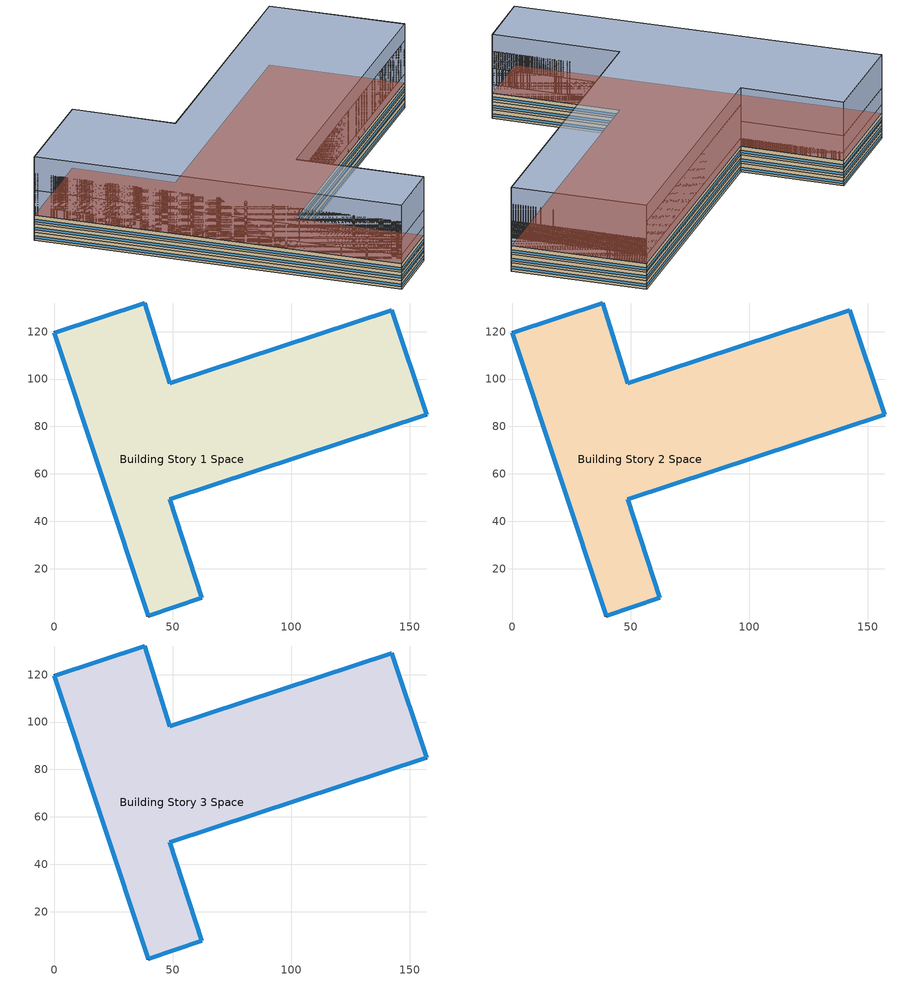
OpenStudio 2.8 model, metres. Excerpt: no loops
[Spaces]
Building Story 1 Space
 floor ground: 48.67,98.21 142.4,129.07 157.03,84.97 48.72,49.31 62.24,7.7 39.67,0 0,119.59 38.01,132.1 z0
 wall outside: 142.4,129.07 48.67,98.21 38.01,132.1 0,119.59 39.67,0 62.24,7.7 48.72,49.31 157.03,84.97 142.4,129.07 z0:3
 window: 142.38,129.06 48.7,98.22 / 157.02,84.99 142.41,129.04 / 48.74,49.32 157,84.96 / 62.23,7.73 48.73,49.28 / 39.7,0.01 62.21,7.7 / 0.01,119.57 39.66,0.02 / 37.99,132.1 0.02,119.6 / 48.67,98.23 38.02,132.08 z0.76:1.66
 ceiling adiabatic (Typical IEAD Roof R-15.87): 38.01,132.1 0,119.59 39.67,0 62.24,7.7 48.72,49.31 157.03,84.97 142.4,129.07 48.67,98.21 z3
Building Story 2 Space
 floor adiabatic (Typical Interior Floor): 48.67,98.21 142.4,129.07 157.03,84.97 48.72,49.31 62.24,7.7 39.67,0 0,119.59 38.01,132.1 z3
 wall outside: 142.4,129.07 48.67,98.21 38.01,132.1 0,119.59 39.67,0 62.24,7.7 48.72,49.31 157.03,84.97 142.4,129.07 z3:6
 window: 142.38,129.06 48.7,98.22 / 157.02,84.99 142.41,129.04 / 48.74,49.32 157,84.96 / 62.23,7.73 48.73,49.28 / 39.7,0.01 62.21,7.7 / 0.01,119.57 39.66,0.02 / 37.99,132.1 0.02,119.6 / 48.67,98.23 38.02,132.08 z3.76:4.66
 ceiling adiabatic (Typical IEAD Roof R-15.87): 38.01,132.1 0,119.59 39.67,0 62.24,7.7 48.72,49.31 157.03,84.97 142.4,129.07 48.67,98.21 z6
Building Story 3 Space
 floor adiabatic (Typical Interior Floor): 48.67,98.21 142.4,129.07 157.03,84.97 48.72,49.31 62.24,7.7 39.67,0 0,119.59 38.01,132.1 z6
 wall outside: 142.4,129.07 48.67,98.21 38.01,132.1 0,119.59 39.67,0 62.24,7.7 48.72,49.31 157.03,84.97 142.4,129.07 z6:9
 window: 142.38,129.06 48.7,98.22 / 62.23,7.73 48.73,49.28 / 39.7,0.01 62.21,7.7 / 0.01,119.57 39.66,0.02 / 37.99,132.1 0.02,119.6 / 48.67,98.23 38.02,132.08 / 157.02,84.99 142.41,129.04 / 48.74,49.32 157,84.96 z6.76:7.66
 roof outside: 38.01,132.1 0,119.59 39.67,0 62.24,7.7 48.72,49.31 157.03,84.97 142.4,129.07 48.67,98.21 z9
shading: 38.01,132.1 0,119.59 / 0,119.59 39.67,0 / 39.67,0 62.24,7.7 / 62.24,7.7 48.72,49.31 / 48.72,49.31 157.03,84.97 / 157.03,84.97 142.4,129.07 / 142.4,129.07 48.67,98.21 / 48.67,98.21 38.01,132.1 z0:12; 38.01,132.1 0,119.59 / 0,119.59 39.67,0 / 39.67,0 62.24,7.7 / 62.24,7.7 48.72,49.31 / 48.72,49.31 157.03,84.97 / 157.03,84.97 142.4,129.07 / 142.4,129.07 48.67,98.21 / 48.67,98.21 38.01,132.1 z0:18; 142.4,129.07 48.67,98.21 / 48.67,98.21 38.01,132.1 / 38.01,132.1 0,119.59 / 0,119.59 39.67,0 / 39.67,0 62.24,7.7 / 62.24,7.7 48.72,49.31 / 48.72,49.31 157.03,84.97 / 157.03,84.97 142.4,129.07 z0:30; 62.24,7.7 48.72,49.31 / 48.72,49.31 157.03,84.97 / 157.03,84.97 142.4,129.07 / 142.4,129.07 48.67,98.21 / 48.67,98.21 38.01,132.1 / 38.01,132.1 0,119.59 / 0,119.59 39.67,0 / 39.67,0 62.24,7.7 z0:24; 48.67,98.21 38.01,132.1 / 38.01,132.1 0,119.59 / 0,119.59 39.67,0 / 39.67,0 62.24,7.7 / 62.24,7.7 48.72,49.31 / 48.72,49.31 157.03,84.97 / 157.03,84.97 142.4,129.07 / 142.4,129.07 48.67,98.21 z0:9; 48.67,98.21 142.4,129.07 157.03,84.97 48.72,49.31 62.24,7.7 39.67,0 0,119.59 38.01,132.1 z0; 38.01,132.1 0,119.59 39.67,0 62.24,7.7 48.72,49.31 157.03,84.97 142.4,129.07 48.67,98.21 z12; 38.01,132.1 0,119.59 39.67,0 62.24,7.7 48.72,49.31 157.03,84.97 142.4,129.07 48.67,98.21 z18; 48.67,98.21 142.4,129.07 157.03,84.97 48.72,49.31 62.24,7.7 39.67,0 0,119.59 38.01,132.1 z0; 48.67,98.21 142.4,129.07 157.03,84.97 48.72,49.31 62.24,7.7 39.67,0 0,119.59 38.01,132.1 z0; 38.01,132.1 0,119.59 39.67,0 62.24,7.7 48.72,49.31 157.03,84.97 142.4,129.07 48.67,98.21 z30; 38.01,132.1 0,119.59 39.67,0 62.24,7.7 48.72,49.31 157.03,84.97 142.4,129.07 48.67,98.21 z24; 48.67,98.21 142.4,129.07 157.03,84.97 48.72,49.31 62.24,7.7 39.67,0 0,119.59 38.01,132.1 z0; 38.01,132.1 0,119.59 39.67,0 62.24,7.7 48.72,49.31 157.03,84.97 142.4,129.07 48.67,98.21 z9; 48.67,98.21 142.4,129.07 157.03,84.97 48.72,49.31 62.24,7.7 39.67,0 0,119.59 38.01,132.1 z0
[Site]
Buffalo Niagara Intl Ap_NY_USA: Latitude {deg}=42.816; Longitude {deg}=-78.8513; Time Zone {hr}=-5; Elevation {m}=215; Terrain=City
[Site:WaterMainsTemperature]
Calculation Method=Correlation; Annual Average Outdoor Air Temperature {C}=8.96667; Maximum Difference In Monthly Average Outdoor Air Temperatures {deltaC}=26.2
[SizingPeriod:DesignDay] Barometric Pressure {Pa}=98769; Sky Clearness=0; Rain Indicator=0; Snow Indicator=0; Day of Month=21; Daylight Saving Time Indicator=0; Humidity Indicating Type=Wetbulb; Dry-Bulb Temperature Range Modifier Type=DefaultMultipliers
Name | Maximum Dry-Bulb Temperature {C} | Daily Dry-Bulb Temperature Range {deltaC} | Humidity Indicating Conditions at Maximum Dry-Bulb | Wind Speed {m/s} | Wind Direction {deg} | Month | Day Type | Solar Model Indicator | ASHRAE Taub | ASHRAE Taud
Buffalo Niagara Intl Ap Ann Clg .4% Condns WB=>MDB | 27.8 | 9.3 | 23.8 | 5.7 | 240 | 7 | SummerDesignDay | ASHRAETau | 0.462 | 2.001
Buffalo Niagara Intl Ap Ann Clg .4% Condns DB=>MWB | 30.3 | 9.3 | 21.8 | 5.7 | 240 | 7 | SummerDesignDay | ASHRAETau | 0.462 | 2.001
Buffalo Niagara Intl Ap Ann Htg 99.6% Condns DB | -16.3 | 0 | -16.3 | 5.1 | 270 | 1 | WinterDesignDay | ASHRAEClearSky
[ClimateZones]
Climate Zone Institution Name 1=ASHRAE; Climate Zone Document Name 1=ANSI/ASHRAE Standard 169; Climate Zone Document Year 1=2006; Climate Zone Value 1=6A
[Site:GroundTemperature:BuildingSurface]
20.34, 20.3, 20.39, 20.5, 20.62, 22.85, 23.26, 23.34, 23.34, 21.05, 20.67, 20.45
[Building]
Hospital 2: Nominal Floor to Floor Height {m}=3; Default Construction Set=Res 90.1-2004 - Hospital - ASHRAE 169-2013-6A; Standards Number of Stories=3; Standards Number of Above Ground Stories=3; Standards Building Type=Hospital
[DefaultConstructionSet]
Res 90.1-2004 - Hospital - ASHRAE 169-2013-6A: Default Exterior Surface Constructions=Default Surface Constructions 1; Default Interior Surface Constructions=Default Surface Constructions 2; Default Ground Contact Surface Constructions=Default Surface Constructions 3; Default Exterior SubSurface Constructions=Default Sub Surface Constructions 1; Default Interior SubSurface Constructions=Default Sub Surface Constructions 2; Interior Partition Construction=Typical Interior Partition
[DefaultSurfaceConstructions]
Name | Floor Construction | Wall Construction | Roof Ceiling Construction
Default Surface Constructions 1 | Typical Insulated Exterior Mass Floor R-11.49 | Typical Insulated Exterior Mass Wall R-9.62 | Typical IEAD Roof R-15.87
Default Surface Constructions 2 | Typical Interior Floor | Typical Interior Wall | Typical Interior Ceiling
Default Surface Constructions 3 | Typical Insulated Carpeted 6in Slab Floor | Typical Insulated Basement Mass Wall
[Construction]
Typical Insulated Exterior Mass Floor R-11.49: Typical Insulation R-8.93, 4 in. Normalweight Concrete Floor, Typical Carpet Pad
Typical Insulated Exterior Mass Wall R-9.62: 1IN Stucco, 8IN CONCRETE HW RefBldg, Typical Insulation R-7.23, 1/2IN Gypsum
Typical IEAD Roof R-15.87: Roof Membrane, Typical Insulation R-14.76, Metal Roof Surface
Typical Interior Floor: 100mm Normalweight concrete floor, CP02 CARPET PAD
Typical Interior Wall: G01 13mm gypsum board, G01 13mm gypsum board
Typical Interior Ceiling: CP02 CARPET PAD, 100mm Normalweight concrete floor
Typical Insulated Carpeted 6in Slab Floor: 6 in. Normalweight Concrete Floor, Typical Carpet Pad
Typical Insulated Basement Mass Wall: 8 in. Concrete Block Basement Wall
U 0.57 SHGC 0.49 Dbl Blue 6mm/6mm Air: BLUE 6MM, AIR 6MM, CLEAR 6MM
Typical Insulated Metal Door R-1.43: F08 Metal surface, Typical Insulation R-0.58
Typical Overhead Door R-2.0: Typical Insulation R-1.15
U 1.17 SHGC 0.49 Simple Glazing Skylight U-1.17 SHGC 0.0: U 1.17 SHGC 0.49 Simple Glazing U-1.17 SHGC 0.0
Typical Interior Window: Clear 3mm
Typical Interior Door; Typical Interior Partition: G05 25mm wood
[Material:NoMass] Roughness=Smooth; Thermal Absorptance=0.9; Solar Absorptance=0.7
Name | Thermal Resistance {m2-K/W} | Visible Absorptance
Typical Insulation R-8.93 | 1.57183 | 0.7
Typical Carpet Pad; CP02 CARPET PAD | 0.21648 | 0.8
Typical Insulation R-7.23 | 1.27273 | 0.7
Typical Insulation R-14.76 | 2.59864 | 0.7
Typical Insulation R-0.58 | 0.101875 | 0.7
Typical Insulation R-1.15 | 0.202527 | 0.7
[Material]
Name | Roughness | Thickness {m} | Conductivity {W/m-K} | Density {kg/m3} | Specific Heat {J/kg-K} | Thermal Absorptance | Solar Absorptance | Visible Absorptance
4 in. Normalweight Concrete Floor | MediumRough | 0.1016 | 2.31 | 2322 | 832 | 0.9 | 0.7 | 0.7
1IN Stucco | Smooth | 0.0253 | 0.6918 | 1858 | 837 | 0.9 | 0.7 | 0.92
8IN CONCRETE HW RefBldg | Rough | 0.2032 | 1.311 | 2240 | 836.8 | 0.9 | 0.7 | 0.7
1/2IN Gypsum | Smooth | 0.0127 | 0.16 | 784.9 | 830 | 0.9 | 0.4 | 0.4
Roof Membrane | VeryRough | 0.0095 | 0.16 | 1121.29 | 1460 | 0.9 | 0.7 | 0.7
Metal Roof Surface; F08 Metal surface | Smooth | 0.0008 | 45.28 | 7824 | 500 | 0.9 | 0.7 | 0.7
100mm Normalweight concrete floor | MediumRough | 0.1016 | 2.31045 | 2322 | 832.557 |  | 0 | 0
G01 13mm gypsum board | Smooth | 0.0127 | 0.160031 | 800.001 | 1090.73 | 0.9 | 0.7 | 0.5
6 in. Normalweight Concrete Floor | MediumRough | 0.1524 | 2.31 | 2322 | 832 | 0.9 | 0.7 | 0.7
8 in. Concrete Block Basement Wall | MediumRough | 0.2032 | 1.326 | 1842 | 912 | 0.9 | 0.7 | 0.7
G05 25mm wood | MediumSmooth | 0.0254 | 0.15 | 608 | 1630 | 0.9 | 0.5 | 0.5
[DefaultSubSurfaceConstructions]
Name | Fixed Window Construction | Operable Window Construction | Door Construction | Glass Door Construction | Overhead Door Construction | Skylight Construction | Tubular Daylight Dome Construction | Tubular Daylight Diffuser Construction
Default Sub Surface Constructions 1 | U 0.57 SHGC 0.49 Dbl Blue 6mm/6mm Air | U 0.57 SHGC 0.49 Dbl Blue 6mm/6mm Air | Typical Insulated Metal Door R-1.43 | U 0.57 SHGC 0.49 Dbl Blue 6mm/6mm Air | Typical Overhead Door R-2.0 | U 1.17 SHGC 0.49 Simple Glazing Skylight U-1.17 SHGC 0.0 | Typical Interior Window | Typical Interior Window
Default Sub Surface Constructions 2 | Typical Interior Window | Typical Interior Window | Typical Interior Door
[WindowMaterial:Glazing] Optical Data Type=SpectralAverage; Infrared Transmittance at Normal Incidence=0; Front Side Infrared Hemispherical Emissivity=0.84; Back Side Infrared Hemispherical Emissivity=0.84; Conductivity {W/m-K}=0.9; Dirt Correction Factor for Solar and Visible Transmittance=1; Solar Diffusing=No
Name | Thickness {m} | Solar Transmittance at Normal Incidence | Front Side Solar Reflectance at Normal Incidence | Back Side Solar Reflectance at Normal Incidence | Visible Transmittance at Normal Incidence | Front Side Visible Reflectance at Normal Incidence | Back Side Visible Reflectance at Normal Incidence
BLUE 6MM | 0.006 | 0.48 | 0.05 | 0.05 | 0.57 | 0.06 | 0.06
CLEAR 6MM | 0.006 | 0.775 | 0.071 | 0.071 | 0.881 | 0.08 | 0.08
Clear 3mm | 0.003 | 0.837 | 0.075 | 0.075 | 0.898 | 0.081 | 0.081
[WindowMaterial:Gas]
AIR 6MM: Gas Type=Air; Thickness {m}=0.0063
[WindowMaterial:SimpleGlazingSystem]
U 1.17 SHGC 0.49 Simple Glazing U-1.17 SHGC 0.0: U-Factor {W/m2-K}=6.64357; Solar Heat Gain Coefficient=0.49; Visible Transmittance=0.38
[People:Definition] Number of People Calculation Method=People/Area; Fraction Radiant=0.3
Name | People per Space Floor Area {person/m2}
Hospital Radiology People Definition; Hospital PhysTherapy People Definition; Hospital PatRoom People Definition; Hospital ICU_PatRm People Definition; Hospital OR People Definition; Hospital Kitchen People Definition; Hospital Lab People Definition | 0.0538196
Hospital Office People Definition | 0.0753474
Hospital Lobby People Definition; Hospital ICU_NurseStn People Definition; Hospital NurseStn People Definition; Hospital ER_NurseStn People Definition | 0.0143483
Hospital ER_Triage People Definition; Hospital ER_Trauma People Definition; Hospital ER_Exam People Definition | 0.215278
Hospital Corridor People Definition | 0.0107639
Hospital Dining People Definition | 0.107639
[Lights:Definition] Design Level Calculation Method=Watts/Area; Fraction Radiant=0.7; Fraction Visible=0.2
Name | Watts per Space Floor Area {W/m2}
Hospital Radiology Lights Definition | 4.30556
Hospital PhysTherapy Lights Definition; Hospital Dining Lights Definition | 9.68752
Hospital PatRoom Lights Definition; Hospital ICU_PatRm Lights Definition | 7.53474
Hospital Office Lights Definition; Hospital ICU_NurseStn Lights Definition; Hospital NurseStn Lights Definition; Hospital Corridor Lights Definition; Hospital ER_NurseStn Lights Definition | 10.7639
Hospital Lobby Lights Definition | 13.9931
Hospital OR Lights Definition | 23.6806
Hospital ER_Triage Lights Definition; Hospital ER_Trauma Lights Definition; Hospital ER_Exam Lights Definition | 29.0626
Hospital Kitchen Lights Definition | 12.9167
Hospital Lab Lights Definition | 15.0695
[ElectricEquipment:Definition] Design Level Calculation Method=Watts/Area; Fraction Radiant=0.5
Name | Watts per Space Floor Area {W/m2}
Hospital Radiology Elec Equip Definition | 107.639
Hospital PhysTherapy Elec Equip Definition; Hospital ER_Exam Elec Equip Definition | 16.1459
Hospital PatRoom Elec Equip Definition; Hospital ICU_NurseStn Elec Equip Definition; Hospital NurseStn Elec Equip Definition; Hospital ER_Triage Elec Equip Definition | 21.5278
Hospital Office Elec Equip Definition; Hospital Dining Elec Equip Definition | 10.7639
Hospital Lobby Elec Equip Definition | 1.07639
Hospital ICU_PatRm Elec Equip Definition | 32.2917
Hospital OR Elec Equip Definition; Hospital ER_Trauma Elec Equip Definition; Hospital Lab Elec Equip Definition | 43.0556
Hospital Kitchen Elec Equip Definition | 80.7293
Hospital ER_NurseStn Elec Equip Definition | 14.6389
Elevator Lift Motor 1 - pre-normalized value was 16055 W. | 1.80661
Elevator Fan 1 - pre-normalized value was 75 W. | 0.00840854
Elevator Lights 1 - pre-normalized value was 89 W. | 0.0100102
[DesignSpecification:OutdoorAir] Outdoor Air Method=Sum
Name | Outdoor Air Flow per Person {m3/s-person} | Outdoor Air Flow per Floor Area {m3/s-m2} | Outdoor Air Flow Rate {m3/s} | Outdoor Air Flow Air Changes per Hour {1/hr}
Blended OA | 0 | 0.00135613 | 0 | 0
Blended OA 1 | 0.00257513 | 3.29502e-05 |  | 0.608424
Blended OA 2 | 0 | 0.000197113 | 0 | 0
[DefaultScheduleSet]
Story Top Blended Space Type Schedule Set; Story Mid Blended Space Type Schedule Set; Story Ground Blended Space Type Schedule Set
[GasEquipment:Definition]
Hospital Kitchen Gas Equip Definition: Design Level Calculation Method=Watts/Area; Watts per Space Floor Area {W/m2}=161.389; Fraction Radiant=0.5
[SpaceInfiltration:DesignFlowRate] Schedule=Always On Discrete; Design Flow Rate Calculation Method=Flow/ExteriorArea; Constant Term Coefficient=0; Temperature Term Coefficient=0; Velocity Term Coefficient=0.224; Velocity Squared Term Coefficient=0
Name | Space or SpaceType | Flow per Exterior Surface Area {m3/s-m2}
Hospital Corridor A  - Story Top Infiltration; Hospital Corridor C  - Story Top Infiltration | Story Top Blended Space Type | 1.97705e-05
Hospital Corridor A end_a - Story Top Infiltration; Hospital Corridor C end_a - Story Top Infiltration; Hospital NurseStn A end_b - Story Top Infiltration; Hospital NurseStn C end_b - Story Top Infiltration | Story Top Blended Space Type | 2.8438e-06
Hospital Corridor B end_a - Story Top Infiltration; Hospital NurseStn B end_b - Story Top Infiltration | Story Top Blended Space Type | 2.25783e-05
Hospital Dining A  - Story Ground Infiltration; Hospital Dining C  - Story Ground Infiltration | Story Ground Blended Space Type | 2.04565e-05
Hospital Dining A end_b - Story Ground Infiltration; Hospital Dining C end_b - Story Ground Infiltration; Hospital Kitchen A end_a - Story Ground Infiltration; Hospital Kitchen C end_a - Story Ground Infiltration | Story Ground Blended Space Type | 2.46108e-05
Hospital Dining B end_b - Story Ground Infiltration; Hospital Kitchen B end_a - Story Ground Infiltration | Story Ground Blended Space Type | 0.000195396
Hospital ER_Exam A  - Story Ground Infiltration; Hospital ER_Exam C  - Story Ground Infiltration | Story Ground Blended Space Type | 1.0429e-05
Hospital ER_NurseStn A  - Story Mid Infiltration; Hospital ER_NurseStn C  - Story Mid Infiltration | Story Mid Blended Space Type | 5.80443e-05
Hospital ER_Trauma A  - Story Ground Infiltration; Hospital ER_Trauma C  - Story Ground Infiltration | Story Ground Blended Space Type | 2.63359e-06
Hospital ER_Triage A  - Story Ground Infiltration; Hospital ER_Triage C  - Story Ground Infiltration | Story Ground Blended Space Type | 5.26718e-06
Hospital ICE_Open A  - Story Ground Infiltration; Hospital ICE_Open C  - Story Ground Infiltration | Story Ground Blended Space Type | 2.89695e-05
Hospital ICU_NurseStn A  - Story Ground Infiltration; Hospital ICU_NurseStn C  - Story Ground Infiltration | Story Ground Blended Space Type | 3.13924e-05
Hospital ICU_PatRm A  - Story Ground Infiltration; Hospital ICU_PatRm C  - Story Ground Infiltration | Story Ground Blended Space Type | 1.21145e-05
Hospital Kitchen A  - Story Ground Infiltration; Hospital Kitchen C  - Story Ground Infiltration | Story Ground Blended Space Type | 2.72687e-05
Hospital Kitchen A  - Story Mid Infiltration; Hospital Kitchen C  - Story Mid Infiltration | Story Mid Blended Space Type | 4.03817e-06
Hospital Lab A  - Story Ground Infiltration; Hospital Lab C  - Story Ground Infiltration | Story Ground Blended Space Type | 2.48611e-05
Hospital Lobby A  - Story Mid Infiltration; Hospital Lobby C  - Story Mid Infiltration | Story Mid Blended Space Type | 6.92107e-05
Hospital NurseStn A  - Story Mid Infiltration; Hospital NurseStn C  - Story Mid Infiltration | Story Mid Blended Space Type | 5.99954e-05
Hospital NurseStn A  - Story Top Infiltration; Hospital NurseStn C  - Story Top Infiltration | Story Top Blended Space Type | 1.1197e-05
Hospital NurseStn A end_b - Story Mid Infiltration; Hospital NurseStn C end_b - Story Mid Infiltration; Hospital PatRoom A end_a - Story Mid Infiltration; Hospital PatRoom C end_a - Story Mid Infiltration | Story Mid Blended Space Type | 2.46108e-05
Hospital NurseStn B end_b - Story Mid Infiltration; Hospital PatRoom B end_a - Story Mid Infiltration | Story Mid Blended Space Type | 0.000195396
Hospital Office A  - Story Ground Infiltration; Hospital Office C  - Story Ground Infiltration | Story Ground Blended Space Type | 3.01282e-05
Hospital OR A  - Story Ground Infiltration; Hospital OR C  - Story Ground Infiltration | Story Ground Blended Space Type | 2.87588e-05
Hospital PatRoom A  - Story Mid Infiltration; Hospital PatRoom C  - Story Mid Infiltration | Story Mid Blended Space Type | 7.67099e-05
Hospital PhysTherapy A  - Story Ground Infiltration; Hospital PhysTherapy C  - Story Ground Infiltration; Hospital Radiology A  - Story Ground Infiltration; Hospital Radiology C  - Story Ground Infiltration | Story Ground Blended Space Type | 2.28595e-05
[ElectricEquipment]
Name | Electric Equipment Definition | Space or SpaceType | Schedule | Multiplier
6 Elevator Lift Motors | Elevator Lift Motor 1 - pre-normalized value was 16055 W. | Story Ground Blended Space Type | Elevator Schedule 1 | 6
6 Elevator Fans | Elevator Fan 1 - pre-normalized value was 75 W. | Story Ground Blended Space Type | Elevator Schedule 3 | 6
6 Elevator Lights | Elevator Lights 1 - pre-normalized value was 89 W. | Story Ground Blended Space Type | Elevator Schedule 2 | 6
Hospital Kitchen Elec Equip 1 | Hospital Kitchen Elec Equip Definition | Story Ground Blended Space Type | Hospital BLDG_EQUIP_EXTD_SCH | 0.135245
Hospital ER_Trauma Elec Equip 1 | Hospital ER_Trauma Elec Equip Definition | Story Ground Blended Space Type | Hospital BLDG_EQUIP_EXTD_SCH | 0.00900036
Hospital ER_Triage Elec Equip 1 | Hospital ER_Triage Elec Equip Definition | Story Ground Blended Space Type | Hospital BLDG_EQUIP_EXTD_SCH | 0.0180007
Hospital Dining Elec Equip 1 | Hospital Dining Elec Equip Definition | Story Ground Blended Space Type | Hospital BLDG_EQUIP_SCH | 0.111964
Hospital PhysTherapy Elec Equip 1 | Hospital PhysTherapy Elec Equip Definition | Story Ground Blended Space Type | Hospital BLDG_EQUIP_SCH | 0.0781231
Hospital Lab Elec Equip 1 | Hospital Lab Elec Equip Definition | Story Ground Blended Space Type | Hospital BLDG_EQUIP_SCH | 0.0849634
Hospital OR Elec Equip 1 | Hospital OR Elec Equip Definition | Story Ground Blended Space Type | Hospital BLDG_EQUIP_EXTD_SCH | 0.0982839
Hospital Office Elec Equip 1 | Hospital Office Elec Equip Definition | Story Ground Blended Space Type | Hospital BLDG_EQUIP_SCH | 0.102964
Hospital ICU_NurseStn Elec Equip 1 | Hospital ICU_NurseStn Elec Equip Definition | Story Ground Blended Space Type | Hospital BLDG_EQUIP_EXTD_SCH | 0.107284
Hospital Radiology Elec Equip 1 | Hospital Radiology Elec Equip Definition | Story Ground Blended Space Type | Hospital BLDG_EQUIP_SCH | 0.0781231
Hospital ICU_PatRm Elec Equip 1 | Hospital ICU_PatRm Elec Equip Definition | Story Ground Blended Space Type | Hospital BLDG_EQUIP_EXTD_SCH | 0.0414017
Hospital ER_Exam Elec Equip 1 | Hospital ER_Exam Elec Equip Definition | Story Ground Blended Space Type | Hospital BLDG_EQUIP_EXTD_SCH | 0.0356414
Hospital Kitchen Elec Equip 2 | Hospital Kitchen Elec Equip Definition | Story Mid Blended Space Type | Hospital BLDG_EQUIP_EXTD_SCH | 0.0138006
Hospital PatRoom Elec Equip 1 | Hospital PatRoom Elec Equip Definition | Story Mid Blended Space Type | Hospital BLDG_EQUIP_EXTD_SCH | 0.304212
Hospital ER_NurseStn Elec Equip 1 | Hospital ER_NurseStn Elec Equip Definition | Story Mid Blended Space Type | Hospital BLDG_EQUIP_EXTD_SCH | 0.198368
Hospital Lobby Elec Equip 1 | Hospital Lobby Elec Equip Definition | Story Mid Blended Space Type | Hospital BLDG_EQUIP_SCH | 0.236529
Hospital NurseStn Elec Equip 1 | Hospital NurseStn Elec Equip Definition | Story Mid Blended Space Type | Hospital BLDG_EQUIP_SCH | 0.24709
Hospital NurseStn Elec Equip 2 | Hospital NurseStn Elec Equip Definition | Story Top Blended Space Type | Hospital BLDG_EQUIP_SCH | 0.373215
[Exterior:Lights:Definition]
Name | Design Level {W}
Parking Areas and Drives Def (W/ft^2) | 0.15
Building Facades Def (W/ft^2) | 0.2
Main Entries Def (W/ft) | 30
Other Doors Def (W/ft) | 20
Emergency Canopies Def (W/ft^2) | 0.5
[Exterior:Lights] Control Option=AstronomicalClock
Name | Exterior Lights Definition | Schedule | Multiplier
Parking Areas and Drives | Parking Areas and Drives Def (W/ft^2) | Always On Discrete | 80659.4
Building Facades | Building Facades Def (W/ft^2) | Schedule Ruleset 1 | 12497.4
Main Entries | Main Entries Def (W/ft) | Always On Discrete | 153.0512
Other Doors | Other Doors Def (W/ft) | Always On Discrete | 145.399
Emergency Canopies | Emergency Canopies Def (W/ft^2) | Always On Discrete | 720
[Fan:ZoneExhaust] Availability Schedule=Hospital Kitchen_Exhaust_SCH; Fan Total Efficiency=0.0660786; Pressure Rise {Pa}=124.544; Flow Fraction Schedule=Hospital Kitchen_Exhaust_SCH; System Availability Manager Coupling Mode=Decoupled
Name | Maximum Flow Rate {m3/s}
Zone Hospital Kitchen A  - Story Ground Exhaust Fan; Zone Hospital Kitchen C  - Story Ground Exhaust Fan | 0.164719
Zone Hospital Kitchen A  - Story Mid Exhaust Fan; Zone Hospital Kitchen C  - Story Mid Exhaust Fan | 0.0243929
Zone Hospital Kitchen A end_a - Story Ground Exhaust Fan; Zone Hospital Kitchen C end_a - Story Ground Exhaust Fan | 0.0743317
Zone Hospital Kitchen B  - Story Ground Exhaust Fan | 2.61556
Zone Hospital Kitchen B  - Story Mid Exhaust Fan | 0.387333
Zone Hospital Kitchen B end_a - Story Ground Exhaust Fan | 1.18031
[EnergyManagementSystem:Sensor] Output Variable or Output Meter Index Key=Environment
Name | Output Variable or Output Meter
Mains_Water_Temp_Sen | Site Mains Water Temperature
OAT; OAT_1 | Site Outdoor Air Drybulb Temperature
[EnergyManagementSystem:Actuator] Actuated Component Control Type=Schedule Value
Name | Actuated Component | Actuated Component Type
Mains_Water_Temp_Act | Mains Water Temperature | Schedule:Constant
SYS1ZoneVAVHtgSch0; SYS1ZoneVAV1HtgSch0 | Hospital HTGSETP_SCH | Schedule:Year
SYS1ZoneVAVClgSch0; SYS1ZoneVAV1ClgSch0 | Hospital CLGSETP_SCH | Schedule:Year
[EnergyManagementSystem:Program]
Mains_Water_Prg: SET Mains_Water_Temp_Act = Mains_Water_Temp_Sen
SYS1ZoneVAVOptimumStartProg0: IF DaylightSavings==0 && DayOfWeek>1 && Hour==5 && OAT<23.9 && OAT>1.7; SET SYS1ZoneVAVClgSch0 = 29.4; SET SYS1ZoneVAVHtgSch0 = 15.6; ELSEIF DaylightSavings==0 && DayOfWeek==1 && Hour==7 && OAT<23.9 && OAT>1.7; SET SYS1ZoneVAVClgSch0 = 29.4; SET SYS1ZoneVAVHtgSch0 = 15.6; ELSEIF DaylightSavings==1 && DayOfWeek>1 && Hour==4 && OAT<23.9 && OAT>1.7; SET SYS1ZoneVAVClgSch0 = 29.4; SET SYS1ZoneVAVHtgSch0 = 15.6; ELSEIF DaylightSavings==1 && DayOfWeek==1 && Hour==6 && OAT<23.9 && OAT>1.7; SET SYS1ZoneVAVClgSch0 = 29.4; SET SYS1ZoneVAVHtgSch0 = 15.6; ELSE; SET SYS1ZoneVAVClgSch0 = NULL; SET SYS1ZoneVAVHtgSch0 = NULL; ENDIF
SYS1ZoneVAV1OptimumStartProg0: IF DaylightSavings==0 && DayOfWeek>1 && Hour==5 && OAT_1<23.9 && OAT_1>1.7; SET SYS1ZoneVAV1ClgSch0 = 29.4; SET SYS1ZoneVAV1HtgSch0 = 15.6; ELSEIF DaylightSavings==0 && DayOfWeek==1 && Hour==7 && OAT_1<23.9 && OAT_1>1.7; SET SYS1ZoneVAV1ClgSch0 = 29.4; SET SYS1ZoneVAV1HtgSch0 = 15.6; ELSEIF DaylightSavings==1 && DayOfWeek>1 && Hour==4 && OAT_1<23.9 && OAT_1>1.7; SET SYS1ZoneVAV1ClgSch0 = 29.4; SET SYS1ZoneVAV1HtgSch0 = 15.6; ELSEIF DaylightSavings==1 && DayOfWeek==1 && Hour==6 && OAT_1<23.9 && OAT_1>1.7; SET SYS1ZoneVAV1ClgSch0 = 29.4; SET SYS1ZoneVAV1HtgSch0 = 15.6; ELSE; SET SYS1ZoneVAV1ClgSch0 = NULL; SET SYS1ZoneVAV1HtgSch0 = NULL; ENDIF
[EnergyManagementSystem:ProgramCallingManager]
Mains_Water_Prg_Mgr: BeginTimestepBeforePredictor; Mains_Water_Prg
SYS1ZoneVAVOptimumStartCallingManager0: BeginTimestepBeforePredictor; SYS1ZoneVAVOptimumStartProg0
SYS1ZoneVAV1OptimumStartCallingManager0: BeginTimestepBeforePredictor; SYS1ZoneVAV1OptimumStartProg0
[ThermostatSetpoint:DualSetpoint] Heating Setpoint Temperature Schedule=Hospital HTGSETP_SCH; Cooling Setpoint Temperature Schedule=Hospital CLGSETP_SCH
Story Top Blended Space Type Thermostat; Story Mid Blended Space Type Thermostat; Story Ground Blended Space Type Thermostat
[People] Activity Level Schedule=Hospital ACTIVITY_SCH; Work Efficiency Schedule=Work Efficiency Schedule; Clothing Insulation Schedule=Clothing Schedule; Air Velocity Schedule=Air Velocity Schedule
Name | People Definition | Space or SpaceType | Number of People Schedule | Multiplier
Hospital Kitchen People 1 | Hospital Kitchen People Definition | Story Ground Blended Space Type | Hospital BLDG_OCC_SCH | 0.135245
Hospital ER_Trauma People 1 | Hospital ER_Trauma People Definition | Story Ground Blended Space Type | Hospital BLDG_OCC_EXTD_SCH | 0.00900036
Hospital ER_Triage People 1 | Hospital ER_Triage People Definition | Story Ground Blended Space Type | Hospital BLDG_OCC_EXTD_SCH | 0.0180007
Hospital Dining People 1 | Hospital Dining People Definition | Story Ground Blended Space Type | Hospital BLDG_OCC_SCH | 0.111964
Hospital PhysTherapy People 1 | Hospital PhysTherapy People Definition | Story Ground Blended Space Type | Hospital BLDG_OCC_SCH | 0.0781231
Hospital Lab People 1 | Hospital Lab People Definition | Story Ground Blended Space Type | Hospital BLDG_OCC_SCH | 0.0849634
Hospital OR People 1 | Hospital OR People Definition | Story Ground Blended Space Type | Hospital BLDG_OCC_EXTD_SCH | 0.0982839
Hospital Office People 1 | Hospital Office People Definition | Story Ground Blended Space Type | Hospital BLDG_OCC_SCH | 0.102964
Hospital ICU_NurseStn People 1 | Hospital ICU_NurseStn People Definition | Story Ground Blended Space Type | Hospital BLDG_OCC_EXTD_SCH | 0.107284
Hospital Radiology People 1 | Hospital Radiology People Definition | Story Ground Blended Space Type | Hospital BLDG_OCC_SCH | 0.0781231
Hospital ICU_PatRm People 1 | Hospital ICU_PatRm People Definition | Story Ground Blended Space Type | Hospital BLDG_OCC_EXTD_SCH | 0.0414017
Hospital ER_Exam People 1 | Hospital ER_Exam People Definition | Story Ground Blended Space Type | Hospital BLDG_OCC_EXTD_SCH | 0.0356414
Hospital Kitchen People 2 | Hospital Kitchen People Definition | Story Mid Blended Space Type | Hospital BLDG_OCC_SCH | 0.0138006
Hospital PatRoom People 1 | Hospital PatRoom People Definition | Story Mid Blended Space Type | Hospital BLDG_OCC_EXTD_SCH | 0.304212
Hospital ER_NurseStn People 1 | Hospital ER_NurseStn People Definition | Story Mid Blended Space Type | Hospital BLDG_OCC_EXTD_SCH | 0.198368
Hospital Lobby People 1 | Hospital Lobby People Definition | Story Mid Blended Space Type | Hospital BLDG_OCC_SCH | 0.236529
Hospital NurseStn People 1 | Hospital NurseStn People Definition | Story Mid Blended Space Type | Hospital BLDG_OCC_SCH | 0.24709
Hospital Corridor People 1 | Hospital Corridor People Definition | Story Top Blended Space Type | Hospital BLDG_OCC_SCH | 0.626785
Hospital NurseStn People 2 | Hospital NurseStn People Definition | Story Top Blended Space Type | Hospital BLDG_OCC_SCH | 0.373215
[Lights] Fraction Replaceable=1
Name | Lights Definition | Space or SpaceType | Schedule | Multiplier
Hospital Kitchen Lights 1 | Hospital Kitchen Lights Definition | Story Ground Blended Space Type | Hospital BLDG_LIGHT_SCH | 0.135245
Hospital ER_Trauma Lights 1 | Hospital ER_Trauma Lights Definition | Story Ground Blended Space Type | Hospital BLDG_LIGHT_EXTD_SCH | 0.00900036
Hospital ER_Triage Lights 1 | Hospital ER_Triage Lights Definition | Story Ground Blended Space Type | Hospital BLDG_LIGHT_EXTD_SCH | 0.0180007
Hospital Dining Lights 1 | Hospital Dining Lights Definition | Story Ground Blended Space Type | Hospital BLDG_LIGHT_SCH | 0.111964
Hospital PhysTherapy Lights 1 | Hospital PhysTherapy Lights Definition | Story Ground Blended Space Type | Hospital BLDG_LIGHT_SCH | 0.0781231
Hospital Lab Lights 1 | Hospital Lab Lights Definition | Story Ground Blended Space Type | Hospital BLDG_LIGHT_SCH | 0.0849634
Hospital OR Lights 1 | Hospital OR Lights Definition | Story Ground Blended Space Type | Hospital BLDG_LIGHT_EXTD_SCH | 0.0982839
Hospital Office Lights 1 | Hospital Office Lights Definition | Story Ground Blended Space Type | Hospital BLDG_LIGHT_OFFICE_SCH | 0.102964
Hospital ICU_NurseStn Lights 1 | Hospital ICU_NurseStn Lights Definition | Story Ground Blended Space Type | Hospital BLDG_LIGHT_EXTD_SCH | 0.107284
Hospital Radiology Lights 1 | Hospital Radiology Lights Definition | Story Ground Blended Space Type | Hospital BLDG_LIGHT_RADIOLOGY_SCH | 0.0781231
Hospital ICU_PatRm Lights 1 | Hospital ICU_PatRm Lights Definition | Story Ground Blended Space Type | Hospital BLDG_LIGHT_EXTD_SCH | 0.0414017
Hospital ER_Exam Lights 1 | Hospital ER_Exam Lights Definition | Story Ground Blended Space Type | Hospital BLDG_LIGHT_EXTD_SCH | 0.0356414
Hospital Kitchen Lights 2 | Hospital Kitchen Lights Definition | Story Mid Blended Space Type | Hospital BLDG_LIGHT_SCH | 0.0138006
Hospital PatRoom Lights 1 | Hospital PatRoom Lights Definition | Story Mid Blended Space Type | Hospital BLDG_LIGHT_SCH | 0.304212
Hospital ER_NurseStn Lights 1 | Hospital ER_NurseStn Lights Definition | Story Mid Blended Space Type | Hospital BLDG_LIGHT_NURSEFLR1_SCH | 0.198368
Hospital Lobby Lights 1 | Hospital Lobby Lights Definition | Story Mid Blended Space Type | Hospital BLDG_LIGHT_LOBBYFLR1_SCH | 0.236529
Hospital NurseStn Lights 1 | Hospital NurseStn Lights Definition | Story Mid Blended Space Type | Hospital BLDG_LIGHT_NURSEFLR234_SCH | 0.24709
Hospital Corridor Lights 1 | Hospital Corridor Lights Definition | Story Top Blended Space Type | Hospital BLDG_LIGHT_CORRIDOR_SCH | 0.626785
Hospital NurseStn Lights 2 | Hospital NurseStn Lights Definition | Story Top Blended Space Type | Hospital BLDG_LIGHT_NURSEFLR234_SCH | 0.373215
[GasEquipment] Gas Equipment Definition=Hospital Kitchen Gas Equip Definition; Schedule=Hospital BLDG_EQUIP_SCH
Name | Space or SpaceType | Multiplier
Hospital Kitchen Gas Equip 1 | Story Ground Blended Space Type | 0.135245
Hospital Kitchen Gas Equip 2 | Story Mid Blended Space Type | 0.0138006
[SpaceType] Standards Building Type=Hospital
Name | Default Schedule Set | Design Specification Outdoor Air Object | Standards Space Type
Story Ground Blended Space Type | Story Ground Blended Space Type Schedule Set | Blended OA | Kitchen
Story Mid Blended Space Type | Story Mid Blended Space Type Schedule Set | Blended OA 1 | PatRoom
Story Top Blended Space Type | Story Top Blended Space Type Schedule Set | Blended OA 2 | Corridor
[Space]
Name | Space Type | Building Story | Thermal Zone
Building Story 1 Space | Story Top Blended Space Type | Building Story 1 | Building Story 1 ThermalZone
Building Story 2 Space | Story Ground Blended Space Type | Building Story 2 | Building Story 2 ThermalZone
Building Story 3 Space | Story Mid Blended Space Type | Building Story 3 | Building Story 3 ThermalZone
[BuildingStory]
Building Story 1; Building Story 2; Building Story 3
[ThermalZone] Use Ideal Air Loads=No
Name | Thermostat
Building Story 1 ThermalZone | Story Top Blended Space Type Thermostat
Building Story 2 ThermalZone | Story Ground Blended Space Type Thermostat
Building Story 3 ThermalZone | Story Mid Blended Space Type Thermostat
[AvailabilityManager:NightCycle] Control Type=CycleOnAny; Thermostat Tolerance {deltaC}=1; Cycling Run Time {s}=1800
Availability Manager Night Cycle 1; Availability Manager Night Cycle 2
[Schedule:Ruleset]
Name | Default Day Schedule | Summer Design Day Schedule | Winter Design Day Schedule
Clothing Schedule | Clothing Schedule Default Winter Clothes
Air Velocity Schedule | Air Velocity Schedule Default
Work Efficiency Schedule | Work Efficiency Schedule Default
Hospital BLDG_OCC_SCH | Hospital BLDG_OCC_SCH Default | Hospital BLDG_OCC_SCH Summer Design Day | Hospital BLDG_OCC_SCH Winter Design Day
Hospital ACTIVITY_SCH | Hospital ACTIVITY_SCH Default | Hospital ACTIVITY_SCH Summer Design Day | Hospital ACTIVITY_SCH Winter Design Day
Hospital BLDG_LIGHT_RADIOLOGY_SCH | Hospital BLDG_LIGHT_RADIOLOGY_SCH Default | Hospital BLDG_LIGHT_RADIOLOGY_SCH Summer Design Day | Hospital BLDG_LIGHT_RADIOLOGY_SCH Winter Design Day
Hospital BLDG_EQUIP_SCH | Hospital BLDG_EQUIP_SCH Default | Hospital BLDG_EQUIP_SCH Summer Design Day | Hospital BLDG_EQUIP_SCH Winter Design Day
Hospital BLDG_LIGHT_SCH | Hospital BLDG_LIGHT_SCH Default | Hospital BLDG_LIGHT_SCH Summer Design Day | Hospital BLDG_LIGHT_SCH Winter Design Day
Hospital BLDG_OCC_EXTD_SCH | Hospital BLDG_OCC_EXTD_SCH Default | Hospital BLDG_OCC_EXTD_SCH Summer Design Day | Hospital BLDG_OCC_EXTD_SCH Winter Design Day
Hospital BLDG_EQUIP_EXTD_SCH | Hospital BLDG_EQUIP_EXTD_SCH Default | Hospital BLDG_EQUIP_EXTD_SCH Summer Design Day | Hospital BLDG_EQUIP_EXTD_SCH Winter Design Day
Hospital BLDG_LIGHT_CORRIDOR_SCH | Hospital BLDG_LIGHT_CORRIDOR_SCH Default | Hospital BLDG_LIGHT_CORRIDOR_SCH Summer Design Day | Hospital BLDG_LIGHT_CORRIDOR_SCH Winter Design Day
Hospital BLDG_LIGHT_OFFICE_SCH | Hospital BLDG_LIGHT_OFFICE_SCH Default | Hospital BLDG_LIGHT_OFFICE_SCH Summer Design Day | Hospital BLDG_LIGHT_OFFICE_SCH Winter Design Day
Hospital BLDG_LIGHT_LOBBYFLR1_SCH | Hospital BLDG_LIGHT_LOBBYFLR1_SCH Default | Hospital BLDG_LIGHT_LOBBYFLR1_SCH Summer Design Day | Hospital BLDG_LIGHT_LOBBYFLR1_SCH Winter Design Day
Hospital BLDG_LIGHT_EXTD_SCH | Hospital BLDG_LIGHT_EXTD_SCH Default | Hospital BLDG_LIGHT_EXTD_SCH Summer Design Day | Hospital BLDG_LIGHT_EXTD_SCH Winter Design Day
Hospital BLDG_LIGHT_NURSEFLR234_SCH | Hospital BLDG_LIGHT_NURSEFLR234_SCH Default | Hospital BLDG_LIGHT_NURSEFLR234_SCH Summer Design Day | Hospital BLDG_LIGHT_NURSEFLR234_SCH Winter Design Day
Hospital BLDG_LIGHT_NURSEFLR1_SCH | Hospital BLDG_LIGHT_NURSEFLR1_SCH Default | Hospital BLDG_LIGHT_NURSEFLR1_SCH Summer Design Day | Hospital BLDG_LIGHT_NURSEFLR1_SCH Winter Design Day
Elevator Schedule 1 | 78 space(s) Occ Sch Default 1 | 78 space(s) Occ Sch Summer Design Day 1 | 78 space(s) Occ Sch Winter Design Day 1
Elevator Schedule 2 | 78 space(s) Occ Sch Default 2 | 78 space(s) Occ Sch Summer Design Day 2 | 78 space(s) Occ Sch Winter Design Day 2
Elevator Schedule 3 | 78 space(s) Occ Sch Default 3 | 78 space(s) Occ Sch Summer Design Day 3 | 78 space(s) Occ Sch Winter Design Day 3
Schedule Ruleset 1 | Schedule Day 31
Hospital Kitchen_Exhaust_SCH | Hospital Kitchen_Exhaust_SCH Default | Hospital Kitchen_Exhaust_SCH Summer Design Day | Hospital Kitchen_Exhaust_SCH Winter Design Day
Hospital HTGSETP_SCH | Hospital HTGSETP_SCH Default | Hospital HTGSETP_SCH Summer Design Day | Hospital HTGSETP_SCH Winter Design Day
Hospital CLGSETP_SCH | Hospital CLGSETP_SCH Default | Hospital CLGSETP_SCH Summer Design Day | Hospital CLGSETP_SCH Winter Design Day
[Schedule:Day]
Clothing Schedule Default Winter Clothes; Hospital BLDG_OCC_SCH Summer Design Day; Hospital BLDG_LIGHT_RADIOLOGY_SCH Summer Design Day; Hospital BLDG_EQUIP_SCH Summer Design Day; Hospital BLDG_LIGHT_SCH Summer Design Day; Hospital BLDG_OCC_EXTD_SCH Summer Design Day; Hospital BLDG_EQUIP_EXTD_SCH Summer Design Day; Hospital BLDG_LIGHT_CORRIDOR_SCH Summer Design Day; Hospital BLDG_LIGHT_OFFICE_SCH Summer Design Day; Hospital BLDG_LIGHT_LOBBYFLR1_SCH Summer Design Day; Hospital BLDG_LIGHT_EXTD_SCH Summer Design Day; Hospital BLDG_LIGHT_NURSEFLR234_SCH Summer Design Day; Hospital BLDG_LIGHT_NURSEFLR1_SCH Summer Design Day; 78 space(s) Occ Sch Summer Design Day 1; 78 space(s) Occ Sch Winter Design Day 1; 78 space(s) Occ Sch Summer Design Day 2; 78 space(s) Occ Sch Winter Design Day 2; 78 space(s) Occ Sch Summer Design Day 3; 78 space(s) Occ Sch Winter Design Day 3: 24, 0, 1
Clothing Schedule Summer Clothes: 24, 0, 0.5
Air Velocity Schedule Default: 24, 0, 0.2
Work Efficiency Schedule Default; Hospital BLDG_OCC_SCH Winter Design Day; Hospital BLDG_LIGHT_RADIOLOGY_SCH Winter Design Day; Hospital BLDG_EQUIP_SCH Winter Design Day; Hospital BLDG_LIGHT_SCH Winter Design Day; Hospital BLDG_OCC_EXTD_SCH Winter Design Day; Hospital BLDG_EQUIP_EXTD_SCH Winter Design Day; Hospital BLDG_LIGHT_CORRIDOR_SCH Winter Design Day; Hospital BLDG_LIGHT_OFFICE_SCH Winter Design Day; Hospital BLDG_LIGHT_LOBBYFLR1_SCH Winter Design Day; Hospital BLDG_LIGHT_EXTD_SCH Winter Design Day; Hospital BLDG_LIGHT_NURSEFLR234_SCH Winter Design Day; Hospital BLDG_LIGHT_NURSEFLR1_SCH Winter Design Day: 24, 0, 0
Hospital BLDG_OCC_SCH Default: 8, 0, 0, 16, 0, 0.05, 24, 0, 0
Hospital BLDG_OCC_SCH Sat Day: 7, 0, 0, 8, 0, 0.1, 9, 0, 0.3, 17, 0, 0.4, 19, 0, 0.1, 24, 0, 0
Hospital BLDG_OCC_SCH Wkdy Day: 7, 0, 0, 8, 0, 0.1, 9, 0, 0.5, 17, 0, 0.8, 18, 0, 0.5, 20, 0, 0.3, 22, 0, 0.2, 24, 0, 0
Hospital ACTIVITY_SCH Default; Hospital ACTIVITY_SCH Winter Design Day; Hospital ACTIVITY_SCH Summer Design Day: 24, 0, 120
Hospital BLDG_LIGHT_RADIOLOGY_SCH Default; Hospital BLDG_LIGHT_SCH Default; Hospital BLDG_LIGHT_OFFICE_SCH Default; Hospital BLDG_LIGHT_LOBBYFLR1_SCH Default: 8, 0, 0.05, 16, 0, 0.1, 24, 0, 0.05
Hospital BLDG_LIGHT_RADIOLOGY_SCH Sat Day; Hospital BLDG_LIGHT_SCH Sat Day; Hospital BLDG_LIGHT_OFFICE_SCH Sat Day; Hospital BLDG_LIGHT_LOBBYFLR1_SCH Sat Day: 7, 0, 0.1, 8, 0, 0.2, 18, 0, 0.4, 24, 0, 0.1
Hospital BLDG_LIGHT_RADIOLOGY_SCH Wkdy Day; Hospital BLDG_LIGHT_SCH Wkdy Day; Hospital BLDG_LIGHT_OFFICE_SCH Wkdy Day; Hospital BLDG_LIGHT_LOBBYFLR1_SCH Wkdy Day: 7, 0, 0.1, 8, 0, 0.5, 16, 0, 0.9, 23, 0, 0.3, 24, 0, 0.1
Hospital BLDG_EQUIP_SCH Default: 8, 0, 0.261951, 16, 0, 0.349268, 24, 0, 0.261951
Hospital BLDG_EQUIP_SCH Sat Day: 7, 0, 0.349268, 8, 0, 0.487001, 18, 0, 0.633101, 24, 0, 0.349268
Hospital BLDG_EQUIP_SCH Wkdy Day: 7, 0, 0.349268, 8, 0, 0.681801, 16, 0, 0.876602, 22, 0, 0.584401, 23, 0, 0.523902, 24, 0, 0.349268
Hospital BLDG_OCC_EXTD_SCH Default; Hospital BLDG_EQUIP_EXTD_SCH Default: 8, 0, 0.4, 16, 0, 0.6, 24, 0, 0.4
Hospital BLDG_OCC_EXTD_SCH Sat Day: 7, 0, 0.4, 8, 0, 0.5, 17, 0, 0.6, 19, 0, 0.5, 24, 0, 0.4
Hospital BLDG_OCC_EXTD_SCH Wkdy Day: 7, 0, 0.4, 8, 0, 0.5, 9, 0, 0.6, 17, 0, 0.8, 18, 0, 0.6, 20, 0, 0.5, 24, 0, 0.4
Hospital BLDG_EQUIP_EXTD_SCH Sat Day: 7, 0, 0.4, 8, 0, 0.5, 18, 0, 0.65, 24, 0, 0.4
Hospital BLDG_EQUIP_EXTD_SCH Wkdy Day: 7, 0, 0.4, 8, 0, 0.7, 16, 0, 0.9, 23, 0, 0.6, 24, 0, 0.4
Hospital BLDG_LIGHT_CORRIDOR_SCH Default; Hospital BLDG_LIGHT_EXTD_SCH Default; Hospital BLDG_LIGHT_NURSEFLR234_SCH Default; Hospital BLDG_LIGHT_NURSEFLR1_SCH Default: 8, 0, 0.5, 16, 0, 0.7, 24, 0, 0.5
Hospital BLDG_LIGHT_CORRIDOR_SCH Sat Day; Hospital BLDG_LIGHT_EXTD_SCH Sat Day; Hospital BLDG_LIGHT_NURSEFLR234_SCH Sat Day; Hospital BLDG_LIGHT_NURSEFLR1_SCH Sat Day: 8, 0, 0.5, 18, 0, 0.8, 24, 0, 0.5
Hospital BLDG_LIGHT_CORRIDOR_SCH Wkdy Day; Hospital BLDG_LIGHT_EXTD_SCH Wkdy Day; Hospital BLDG_LIGHT_NURSEFLR234_SCH Wkdy Day; Hospital BLDG_LIGHT_NURSEFLR1_SCH Wkdy Day: 8, 0, 0.5, 16, 0, 0.9, 24, 0, 0.5
78 space(s) Occ Sch Default 1: 6, 0, 0, 7, 0, 0.0255861, 8, 0, 0.0707986, 9, 0, 0.0662431, 16, 0, 0, 17, 0, 0.0662431, 18, 0, 0.040657, 19, 0, 0, 20, 0, 0.0255861, 21, 0, 0, 22, 0, 0.0301417, 24, 0, 0
78 space(s) Occ Sch Sunday 1: 7, 0, 0, 8, 0, 0.028566, 15, 0, 0, 16, 0, 0.028566, 24, 0, 0
78 space(s) Occ Sch Saturday 1: 6, 0, 0, 7, 0, 0.0255861, 8, 0, 0.040657, 9, 0, 0.0150708, 16, 0, 0, 17, 0, 0.0557278, 18, 0, 0, 19, 0, 0.0255861, 24, 0, 0
78 space(s) Occ Sch Default 2; 78 space(s) Occ Sch Default 3: 6, 0, 0, 7, 0, 1, 8, 0, 1, 9, 0, 1, 16, 0, 0, 17, 0, 1, 18, 0, 1, 19, 0, 0, 20, 0, 1, 21, 0, 0, 22, 0, 1, 24, 0, 0
78 space(s) Occ Sch Sunday 2; 78 space(s) Occ Sch Sunday 3: 7, 0, 0, 8, 0, 1, 15, 0, 0, 16, 0, 1, 24, 0, 0
78 space(s) Occ Sch Saturday 2; 78 space(s) Occ Sch Saturday 3: 6, 0, 0, 7, 0, 1, 8, 0, 1, 9, 0, 1, 16, 0, 0, 17, 0, 1, 18, 0, 0, 19, 0, 1, 24, 0, 0
Schedule Day 31: 6, 0, 0, 24, 0, 1
Hospital Kitchen_Exhaust_SCH Default; Hospital Kitchen_Exhaust_SCH Winter Design Day; Hospital Kitchen_Exhaust_SCH Summer Design Day: 7, 0, 0, 24, 0, 1
Hospital HTGSETP_SCH Default; Hospital HTGSETP_SCH Winter Design Day; Hospital HTGSETP_SCH Summer Design Day: 24, 0, 21
Hospital CLGSETP_SCH Default; Hospital CLGSETP_SCH Winter Design Day; Hospital CLGSETP_SCH Summer Design Day: 24, 0, 24
[Schedule:Rule] Date Specification Type=DateRange; Start Day=1
Name | Schedule Ruleset | Rule Order | Day Schedule | Start Month | End Month | End Day | Apply Saturday | Apply Monday | Apply Tuesday | Apply Wednesday | Apply Thursday | Apply Friday | Apply Sunday
Schedule Rule 1 | Clothing Schedule | 0 | Clothing Schedule Summer Clothes | 5 | 9 | 30
Schedule Rule 2 | Hospital BLDG_OCC_SCH | 1 | Hospital BLDG_OCC_SCH Sat Day | 1 | 12 | 31 | Yes
Schedule Rule 3 | Hospital BLDG_OCC_SCH | 0 | Hospital BLDG_OCC_SCH Wkdy Day | 1 | 12 | 31 |  | Yes | Yes | Yes | Yes | Yes
Schedule Rule 4 | Hospital BLDG_LIGHT_RADIOLOGY_SCH | 1 | Hospital BLDG_LIGHT_RADIOLOGY_SCH Sat Day | 1 | 12 | 31 | Yes
Schedule Rule 5 | Hospital BLDG_LIGHT_RADIOLOGY_SCH | 0 | Hospital BLDG_LIGHT_RADIOLOGY_SCH Wkdy Day | 1 | 12 | 31 |  | Yes | Yes | Yes | Yes | Yes
Schedule Rule 6 | Hospital BLDG_EQUIP_SCH | 1 | Hospital BLDG_EQUIP_SCH Sat Day | 1 | 12 | 31 | Yes
Schedule Rule 7 | Hospital BLDG_EQUIP_SCH | 0 | Hospital BLDG_EQUIP_SCH Wkdy Day | 1 | 12 | 31 |  | Yes | Yes | Yes | Yes | Yes
Schedule Rule 9 | Hospital BLDG_LIGHT_SCH | 1 | Hospital BLDG_LIGHT_SCH Sat Day | 1 | 12 | 31 | Yes
Schedule Rule 10 | Hospital BLDG_LIGHT_SCH | 0 | Hospital BLDG_LIGHT_SCH Wkdy Day | 1 | 12 | 31 |  | Yes | Yes | Yes | Yes | Yes
Schedule Rule 11 | Hospital BLDG_OCC_EXTD_SCH | 1 | Hospital BLDG_OCC_EXTD_SCH Sat Day | 1 | 12 | 31 | Yes
Schedule Rule 12 | Hospital BLDG_OCC_EXTD_SCH | 0 | Hospital BLDG_OCC_EXTD_SCH Wkdy Day | 1 | 12 | 31 |  | Yes | Yes | Yes | Yes | Yes
Schedule Rule 13 | Hospital BLDG_EQUIP_EXTD_SCH | 1 | Hospital BLDG_EQUIP_EXTD_SCH Sat Day | 1 | 12 | 31 | Yes
Schedule Rule 14 | Hospital BLDG_EQUIP_EXTD_SCH | 0 | Hospital BLDG_EQUIP_EXTD_SCH Wkdy Day | 1 | 12 | 31 |  | Yes | Yes | Yes | Yes | Yes
Schedule Rule 15 | Hospital BLDG_LIGHT_CORRIDOR_SCH | 1 | Hospital BLDG_LIGHT_CORRIDOR_SCH Sat Day | 1 | 12 | 31 | Yes
Schedule Rule 16 | Hospital BLDG_LIGHT_CORRIDOR_SCH | 0 | Hospital BLDG_LIGHT_CORRIDOR_SCH Wkdy Day | 1 | 12 | 31 |  | Yes | Yes | Yes | Yes | Yes
Schedule Rule 17 | Hospital BLDG_LIGHT_OFFICE_SCH | 1 | Hospital BLDG_LIGHT_OFFICE_SCH Sat Day | 1 | 12 | 31 | Yes
Schedule Rule 18 | Hospital BLDG_LIGHT_OFFICE_SCH | 0 | Hospital BLDG_LIGHT_OFFICE_SCH Wkdy Day | 1 | 12 | 31 |  | Yes | Yes | Yes | Yes | Yes
Schedule Rule 19 | Hospital BLDG_LIGHT_LOBBYFLR1_SCH | 1 | Hospital BLDG_LIGHT_LOBBYFLR1_SCH Sat Day | 1 | 12 | 31 | Yes
Schedule Rule 20 | Hospital BLDG_LIGHT_LOBBYFLR1_SCH | 0 | Hospital BLDG_LIGHT_LOBBYFLR1_SCH Wkdy Day | 1 | 12 | 31 |  | Yes | Yes | Yes | Yes | Yes
Schedule Rule 21 | Hospital BLDG_LIGHT_EXTD_SCH | 1 | Hospital BLDG_LIGHT_EXTD_SCH Sat Day | 1 | 12 | 31 | Yes
Schedule Rule 22 | Hospital BLDG_LIGHT_EXTD_SCH | 0 | Hospital BLDG_LIGHT_EXTD_SCH Wkdy Day | 1 | 12 | 31 |  | Yes | Yes | Yes | Yes | Yes
Schedule Rule 23 | Hospital BLDG_LIGHT_NURSEFLR234_SCH | 1 | Hospital BLDG_LIGHT_NURSEFLR234_SCH Sat Day | 1 | 12 | 31 | Yes
Schedule Rule 24 | Hospital BLDG_LIGHT_NURSEFLR234_SCH | 0 | Hospital BLDG_LIGHT_NURSEFLR234_SCH Wkdy Day | 1 | 12 | 31 |  | Yes | Yes | Yes | Yes | Yes
Schedule Rule 25 | Hospital BLDG_LIGHT_NURSEFLR1_SCH | 1 | Hospital BLDG_LIGHT_NURSEFLR1_SCH Sat Day | 1 | 12 | 31 | Yes
Schedule Rule 26 | Hospital BLDG_LIGHT_NURSEFLR1_SCH | 0 | Hospital BLDG_LIGHT_NURSEFLR1_SCH Wkdy Day | 1 | 12 | 31 |  | Yes | Yes | Yes | Yes | Yes
78 space(s) Occ Sch Sunday Rule 1 | Elevator Schedule 1 | 0 | 78 space(s) Occ Sch Sunday 1 | 1 | 12 | 31 |  |  |  |  |  |  | Yes
78 space(s) Occ Sch Saturday Rule 1 | Elevator Schedule 1 | 1 | 78 space(s) Occ Sch Saturday 1 | 1 | 12 | 31 | Yes
78 space(s) Occ Sch Sunday Rule 2 | Elevator Schedule 2 | 0 | 78 space(s) Occ Sch Sunday 2 | 1 | 12 | 31 |  |  |  |  |  |  | Yes
78 space(s) Occ Sch Saturday Rule 2 | Elevator Schedule 2 | 1 | 78 space(s) Occ Sch Saturday 2 | 1 | 12 | 31 | Yes
78 space(s) Occ Sch Sunday Rule 3 | Elevator Schedule 3 | 0 | 78 space(s) Occ Sch Sunday 3 | 1 | 12 | 31 |  |  |  |  |  |  | Yes
78 space(s) Occ Sch Saturday Rule 3 | Elevator Schedule 3 | 1 | 78 space(s) Occ Sch Saturday 3 | 1 | 12 | 31 | Yes
[Schedule:Constant]
Name | Value
Always On Discrete | 1
Mains Water Temperature | 10
